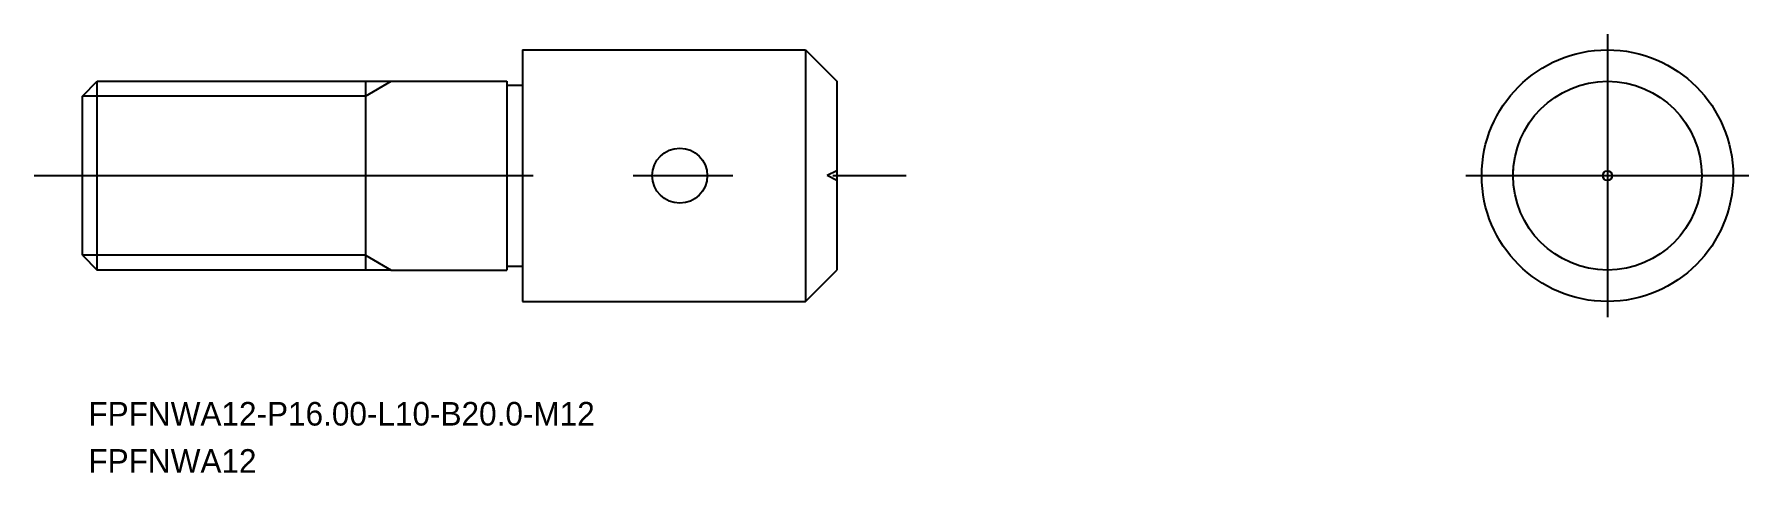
# Model space of a CAD drawing. Extents: x -1026 to -917, y -407 to -380.
import ezdxf

# ---------------------------------------------------------------- set-up
doc = ezdxf.new("R2010")
doc.units = 0
for name, pattern in [('CENTER', [50.8, 31.75, -6.35, 6.35, -6.35]), ('DASHED', [19.05, 12.7, -6.35]), ('PHANTOM', [63.5, 31.75, -6.35, 6.35, -6.35, 6.35, -6.35])]:
    doc.linetypes.add(name, pattern=pattern)
doc.layers.get('0').update_dxf_attribs({"linetype": 'CONTINUOUS'})
doc.layers.add('CENTER', color=1, linetype='CENTER')

msp = doc.modelspace()

# ---------------------------------------------------------------- linework, layer by layer
at = {"color": 7, "linetype": 'CONTINUOUS'}
for p, q in [((-995.11, -380.57), (-977.11, -380.57)), ((-977.11, -380.57), (-975.11, -382.57)), ((-1023.11, -383.52), (-1022.17, -382.57)), ((-1022.17, -382.57), (-1003.47, -382.57)), ((-1022.17, -394.57), (-1022.17, -382.57)), ((-1005.11, -382.57), (-1005.11, -394.57)), ((-1003.47, -382.57), (-996.11, -382.57)), ((-996.11, -382.57), (-996.11, -394.57)), ((-996.11, -382.82), (-995.11, -382.82)), ((-975.11, -382.57), (-975.11, -394.57)), ((-1023.11, -393.63), (-1023.11, -383.52)), ((-1023.11, -393.63), (-1022.17, -394.57)), ((-1003.47, -394.57), (-1022.17, -394.57)), ((-1003.47, -394.57), (-996.11, -394.57)), ((-996.11, -394.32), (-995.11, -394.32)), ((-977.11, -396.57), (-975.11, -394.57)), ((-995.11, -396.57), (-977.11, -396.57))]:
    msp.add_line(p, q, dxfattribs=at)
for p, q in [((-995.11, -380.57), (-995.11, -396.57)), ((-977.11, -380.57), (-977.11, -396.57))]:
    msp.add_line(p, q)
at = {"color": 3, "linetype": 'CONTINUOUS'}
for p, q in [((-1005.11, -383.52), (-1003.47, -382.57)), ((-1005.11, -383.52), (-1023.11, -383.52)), ((-1005.11, -393.63), (-1023.11, -393.63)), ((-1005.11, -393.63), (-1003.47, -394.57))]:
    msp.add_line(p, q, dxfattribs=at)
at = {"color": 3, "linetype": 'PHANTOM'}
for p in [(-975.11, -388.27), (-975.11, -388.87)]:
    msp.add_line(p, (-975.73, -388.57), dxfattribs=at)
for centre, radius in [((-926.09, -388.57), 8), ((-985.11, -388.57), 1.75), ((-926.09, -388.57), 0.3)]:
    msp.add_circle(centre, radius)
at = {"color": 3, "linetype": 'DASHED'}
msp.add_circle((-926.09, -388.57), 6, dxfattribs=at)
at = {"linetype": 'CONTINUOUS'}
msp.add_circle((-926.09, -388.57), 6, dxfattribs=at)
at = {"layer": 'CENTER', "color": 1, "linetype": 'CENTER'}
for p, q in [((-926.09, -379.58), (-926.09, -397.57)), ((-1026.18, -388.57), (-970.71, -388.57)), ((-935.09, -388.57), (-917.1, -388.57))]:
    msp.add_line(p, q, dxfattribs=at)

# ---------------------------------------------------------------- texts
for s, p in [('FPFNWA12-P16.00-L10-B20.0-M12', (-1022.74, -404.46)), ('FPFNWA12', (-1022.74, -407.46))]:
    msp.add_text(s, height=1.5).set_placement(p)

doc.saveas('drawing.dxf')
